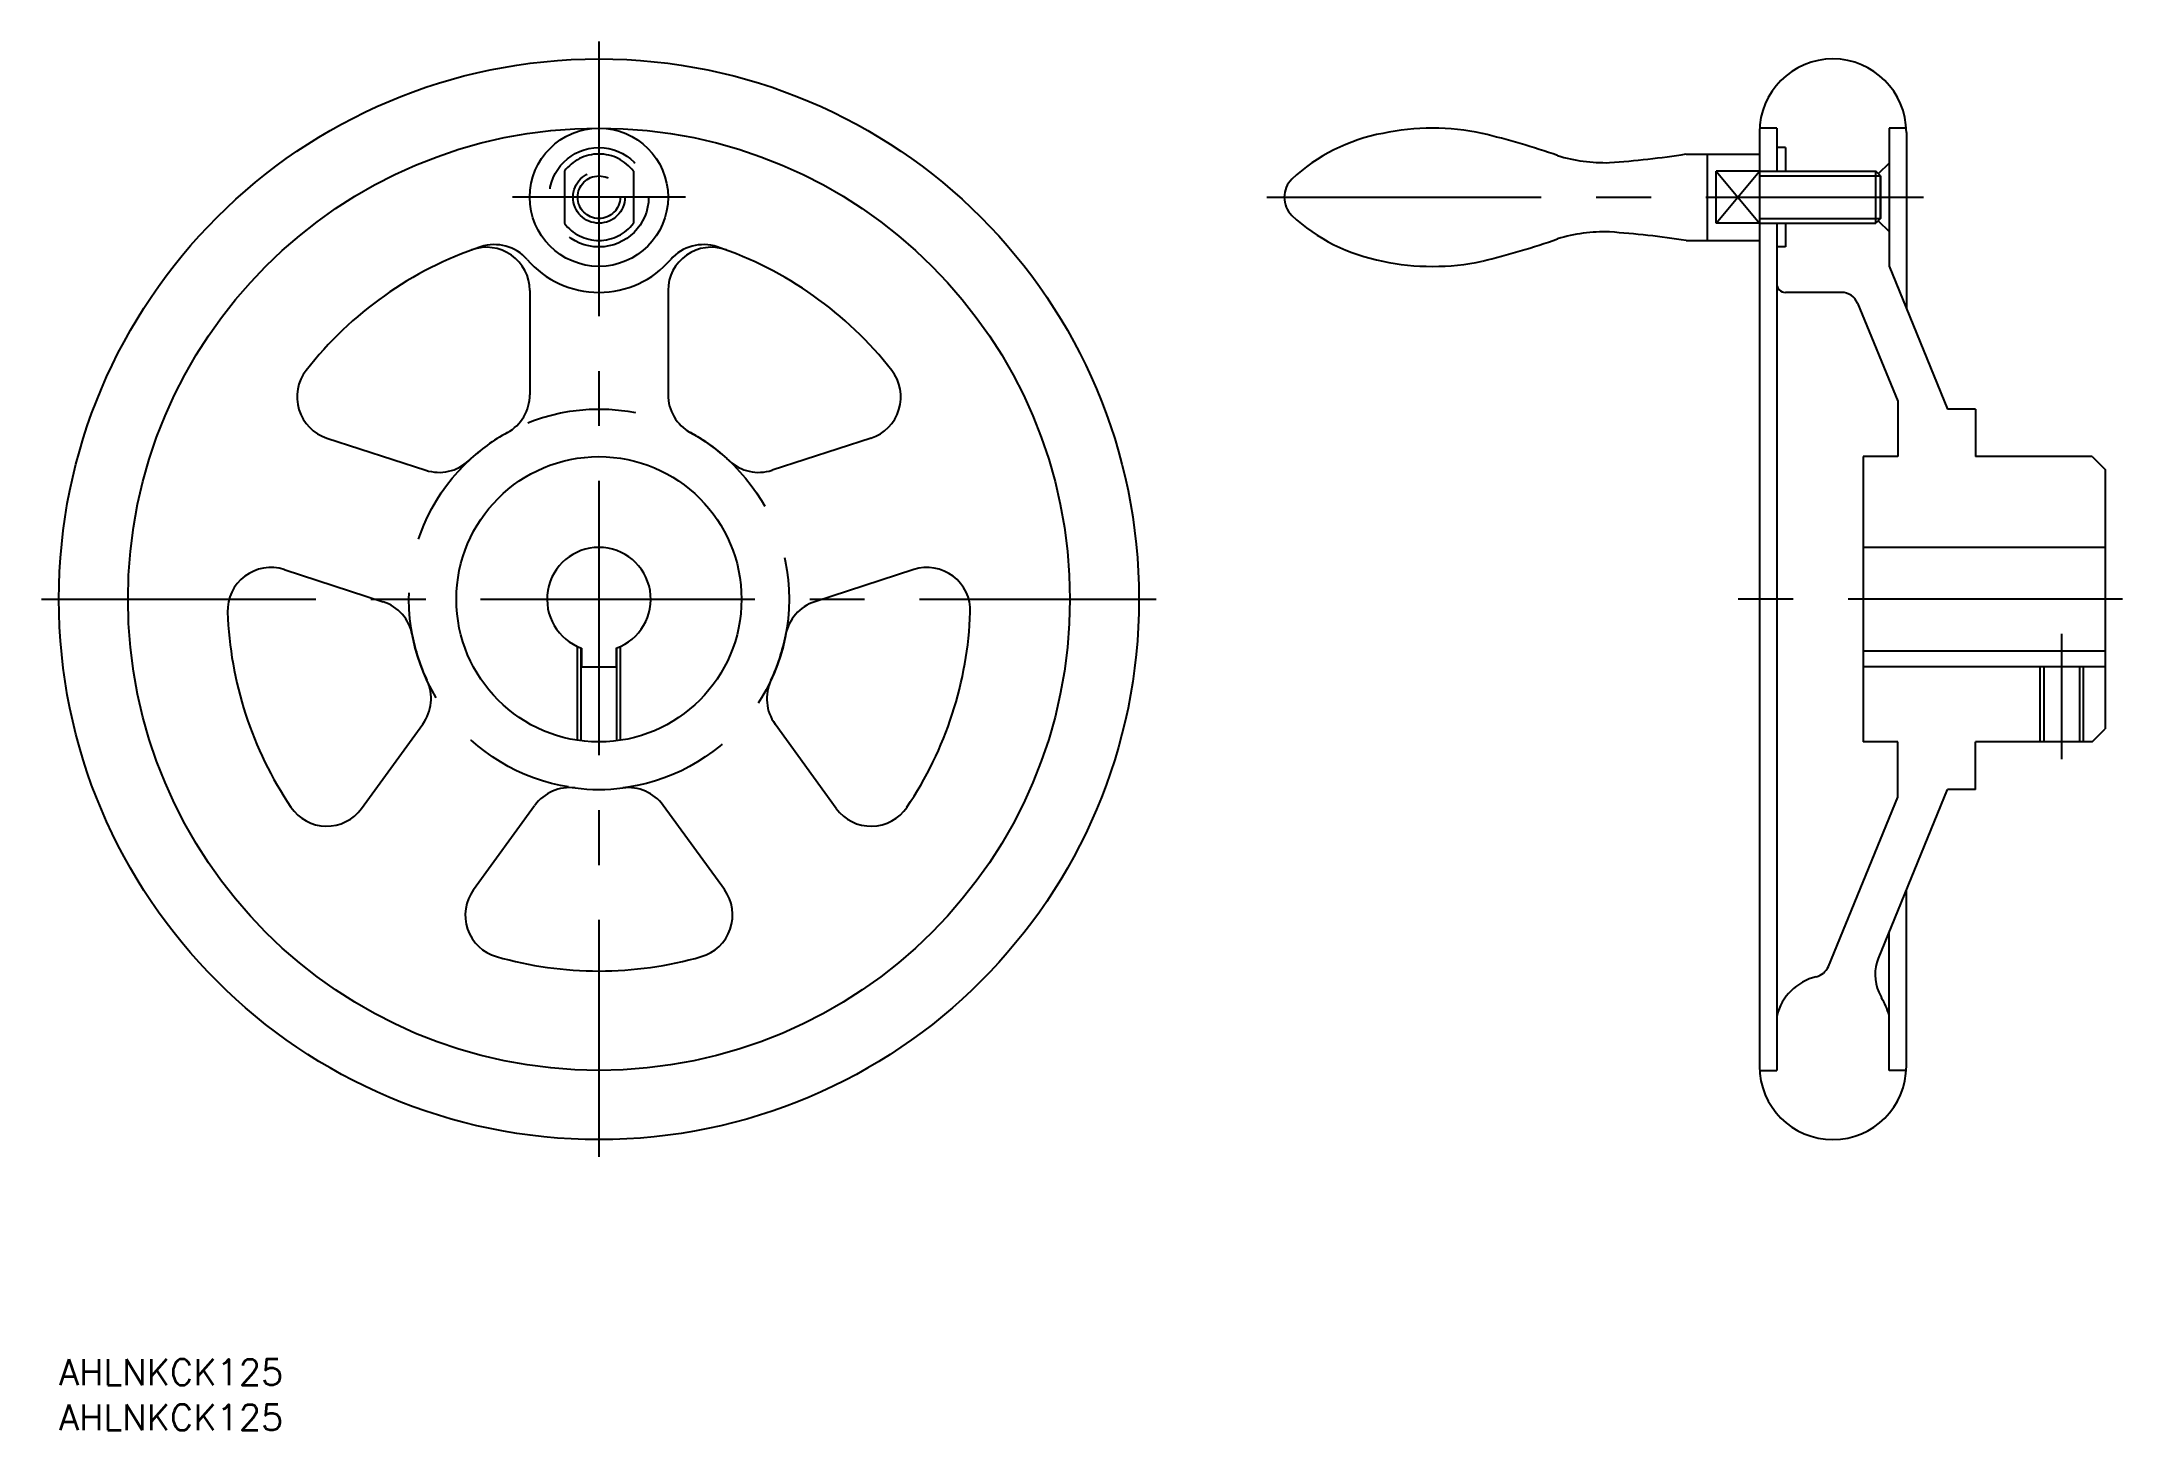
# Model space of a CAD drawing. Extents: x -64 to 176, y -96 to 65.
import ezdxf

# ---------------------------------------------------------------- set-up
doc = ezdxf.new("R2010")
doc.units = 0
doc.linetypes.add('CENTER', pattern=[50.8, 31.75, -6.35, 6.35, -6.35])
doc.linetypes.add('DASHED', pattern=[19.05, 12.7, -6.35])
doc.layers.get('0').update_dxf_attribs({"linetype": 'CONTINUOUS'})
doc.layers.add('CENTER', color=1, linetype='CENTER')
doc.styles.get("Standard").update_dxf_attribs({"font": 'txt.shx', "height": 3, "bigfont": 'bigfont.shx'})

# ---------------------------------------------------------------- blocks, each defined once
blk = doc.blocks.new('*U2')
at = {"color": 7, "linetype": 'CONTINUOUS'}
blk.add_text('AHLNKCK125', height=3, dxfattribs=at).set_placement((-62.5, -96.13))
blk = doc.blocks.new('*U3')
at = {"color": 7, "linetype": 'CONTINUOUS'}
blk.add_text('AHLNKCK125', height=3, dxfattribs=at).set_placement((-62.5, -90.9))

msp = doc.modelspace()

# ---------------------------------------------------------------- linework, layer by layer
at = {"color": 7, "linetype": 'CONTINUOUS'}
for p, q in [((134.31, 54), (134.31, -54)), ((136.31, 54.5), (134.33, 54.5)), ((136.31, 54.5), (136.31, 49.5)), ((151.3, 54.5), (149.31, 54.5)), ((149.31, 54.5), (149.31, 38.51)), ((151.31, 54), (151.31, 33.64)), ((125.81, 51.5), (134.31, 51.5)), ((128.31, 41.5), (128.31, 51.5)), ((137.31, 52.25), (136.31, 52.25)), ((137.31, 52.25), (137.31, 49.5)), ((134.31, 49.5), (147.77, 49.5)), ((147.77, 43.5), (147.77, 49.5)), ((148.31, 48.96), (147.77, 49.5)), ((149.31, 50.46), (148.06, 49.21)), ((148.31, 44.04), (148.31, 48.96)), ((148.31, 48.96), (148.31, 44.04)), ((134.31, 43.5), (147.77, 43.5)), ((136.31, 43.5), (136.31, -54.5)), ((137.31, 43.5), (137.31, 40.75)), ((148.31, 44.04), (147.77, 43.5)), ((148.06, 43.79), (149.31, 42.54)), ((125.81, 41.5), (134.31, 41.5)), ((137.31, 40.75), (136.31, 40.75)), ((149.31, 38.51), (156.09, 22)), ((-8, 35.71), (-8, 23.66)), ((8, 35.71), (8, 23.66)), ((143.8, 35.5), (137.31, 35.5)), ((145.65, 34.26), (150.31, 22.91)), ((150.31, 22.91), (150.31, 16.5)), ((159.31, 22), (156.09, 22)), ((159.31, 22), (159.31, 16.5)), ((-31.49, 18.64), (-20.03, 14.92)), ((31.49, 18.64), (20.03, 14.92)), ((146.31, 16.5), (146.31, -16.5)), ((150.31, 16.5), (146.31, 16.5)), ((172.81, 16.5), (159.31, 16.5)), ((172.81, 16.5), (174.31, 15)), ((174.31, 15), (174.31, -15)), ((174.31, 6), (146.31, 6)), ((-36.43, 3.43), (-24.98, -0.3)), ((36.43, 3.43), (24.98, -0.3)), ((-2, -5.66), (-2, -7.8)), ((2, -5.66), (2, -7.8)), ((174.31, -6), (146.31, -6)), ((-2, -7.8), (2, -7.8)), ((174.31, -7.8), (146.31, -7.8)), ((167.24, -16.5), (167.24, -7.8)), ((171.38, -16.5), (171.38, -7.8)), ((-27.46, -24.19), (-20.38, -14.44)), ((27.46, -24.19), (20.38, -14.44)), ((150.31, -16.5), (146.31, -16.5)), ((150.31, -22.91), (150.31, -16.5)), ((172.81, -16.5), (159.31, -16.5)), ((159.31, -22), (159.31, -16.5)), ((172.81, -16.5), (174.31, -15)), ((-14.52, -33.59), (-7.44, -23.85)), ((14.52, -33.59), (7.44, -23.85)), ((142.28, -42.47), (150.31, -22.91)), ((148.07, -41.54), (156.09, -22)), ((159.31, -22), (156.09, -22)), ((151.31, -54), (151.31, -33.64)), ((149.31, -54.5), (149.31, -38.51)), ((148.11, -45.44), (148.43, -46.08)), ((134.33, -54.5), (136.31, -54.5)), ((151.3, -54.5), (149.31, -54.5))]:
    msp.add_line(p, q, dxfattribs=at)
at = {"color": 3, "linetype": 'DASHED'}
for p, q in [((-4, 49.5), (-4, 43.5)), ((4, 49.5), (4, 43.5)), ((129.31, 43.5), (134.31, 49.5)), ((129.31, 49.5), (134.31, 43.5)), ((134.31, 49.5), (129.31, 49.5)), ((129.31, 43.5), (129.31, 49.5)), ((134.31, 43.5), (129.31, 43.5)), ((-2.5, -16.31), (-2.5, -5.45)), ((-2.07, -16.37), (-2.07, -5.63)), ((2.07, -16.37), (2.07, -5.63)), ((2.5, -16.31), (2.5, -5.45)), ((166.81, -16.5), (166.81, -7.8)), ((171.81, -16.5), (171.81, -7.8))]:
    msp.add_line(p, q, dxfattribs=at)
at = {"color": 3, "linetype": 'CONTINUOUS'}
for p, q in [((134.31, 48.96), (148.31, 48.96)), ((134.31, 44.04), (148.31, 44.04))]:
    msp.add_line(p, q, dxfattribs=at)
at = {"color": 7, "linetype": 'CONTINUOUS'}
for centre, radius in [((0, 0), 62.5), ((0, 0), 54.5), ((0, 46.5), 8), ((0, 0), 16.5)]:
    msp.add_circle(centre, radius, dxfattribs=at)
at = {"color": 3, "linetype": 'DASHED'}
for centre, radius in [((0, 46.5), 5.75), ((0, 46.5), 3), ((0, 46.5), 2.46), ((0, 0), 22)]:
    msp.add_circle(centre, radius, dxfattribs=at)
at = {"color": 7, "linetype": 'CONTINUOUS'}
for centre, radius, start, end in [((142.81, 54), 8.5, 360, 180), ((94.6, 33.04), 21.21, 100.5607, 132.84), ((96.47, 26.99), 27.51, 77.9073, 102.0927), ((80.81, -35.02), 91.45, 70.7543, 76.4482), ((116.44, 69.3), 18.8, 253.0136, 271.5525), ((110.36, 149.82), 99.52, 273.8011, 278.9338), ((82.27, 46.5), 2.96, 134.9894, 225.0106), ((94.6, 59.96), 21.21, 227.16, 259.4393), ((-12.09, 36.02), 5, 40.8998, 108.5574), ((12.09, 36.02), 5, 71.4426, 139.1002), ((80.81, 128.02), 91.45, 283.5518, 289.2457), ((116.44, 23.7), 18.8, 88.4475, 106.9864), ((110.36, -56.82), 99.52, 81.0662, 86.1989), ((0, 0), 43, 108.5574, 141.9948), ((-13, 35.71), 5, 0, 110.0052), ((0, 46.5), 11, 220.8998, 319.1002), ((13, 35.71), 5, 69.9948, 180), ((0, 0), 43, 38.0052, 71.4426), ((96.47, 66.01), 27.51, 257.9073, 282.0927), ((137.31, 36.5), 1, 180, 270), ((143.8, 33.5), 2, 22.33, 90), ((-29.94, 23.4), 5, 141.9948, 252), ((29.94, 23.4), 5, 288, 38.0052), ((-13, 23.66), 5, 298.7822, 0), ((13, 23.66), 5, 180, 241.2178), ((0, 0), 22, 118.7822, 133.2178), ((0, 0), 22, 46.7822, 61.2178), ((-18.49, 19.68), 5, 252, 313.2178), ((18.49, 19.68), 5, 226.7822, 288), ((0, 0), 6, 289.4712, 250.5288), ((-37.98, -1.33), 5, 72, 182.0052), ((37.98, -1.33), 5, 357.9948, 108), ((0, 0), 43, 182.0052, 213.9948), ((-26.52, -5.05), 5, 10.7822, 72), ((26.52, -5.05), 5, 108, 169.2178), ((0, 0), 43, 326.0052, 357.9948), ((0, 0), 22, 190.7822, 205.2178), ((0, 0), 22, 334.7822, 349.2178), ((-24.43, -11.5), 5, 324, 25.2178), ((24.43, -11.5), 5, 154.7822, 216), ((-31.51, -21.25), 5, 213.9948, 324), ((-3.39, -26.79), 5, 82.7822, 144), ((0, 0), 22, 262.7822, 277.2178), ((3.39, -26.79), 5, 36, 97.2178), ((31.51, -21.25), 5, 216, 326.0052), ((-10.47, -36.53), 5, 144, 254.0052), ((10.47, -36.53), 5, 285.9948, 36), ((0, 0), 43, 254.0052, 285.9948), ((140.43, -41.71), 2, 282.8041, 337.67), ((152.69, -43.44), 5, 157.67, 203.6448), ((142.36, -49.72), 6.24, 103.7955, 165.8538), ((141.51, -50.32), 8.11, 15.9921, 31.5172), ((142.81, -54), 8.5, 180, 360)]:
    msp.add_arc(centre, radius, start, end, dxfattribs=at)
at = {"color": 3, "linetype": 'DASHED'}
for start, end in [(36.8699, 143.1301), (216.8699, 323.1301)]:
    msp.add_arc((0, 46.5), 5, start, end, dxfattribs=at)
at = {"layer": 'CENTER', "color": 1, "linetype": 'CENTER'}
for p, q in [((0, 64.5), (0, -64.5)), ((10, 46.5), (-10, 46.5)), ((77.31, 46.5), (153.31, 46.5)), ((-64.5, 0), (64.5, 0)), ((176.31, 0), (131.81, 0)), ((169.31, -18.5), (169.31, -4))]:
    msp.add_line(p, q, dxfattribs=at)

# ---------------------------------------------------------------- block references
at = {"color": 7, "linetype": 'CONTINUOUS'}
for name in ['*U3', '*U2']:
    msp.add_blockref(name, (0, 0), dxfattribs=at)

doc.saveas('drawing.dxf')
